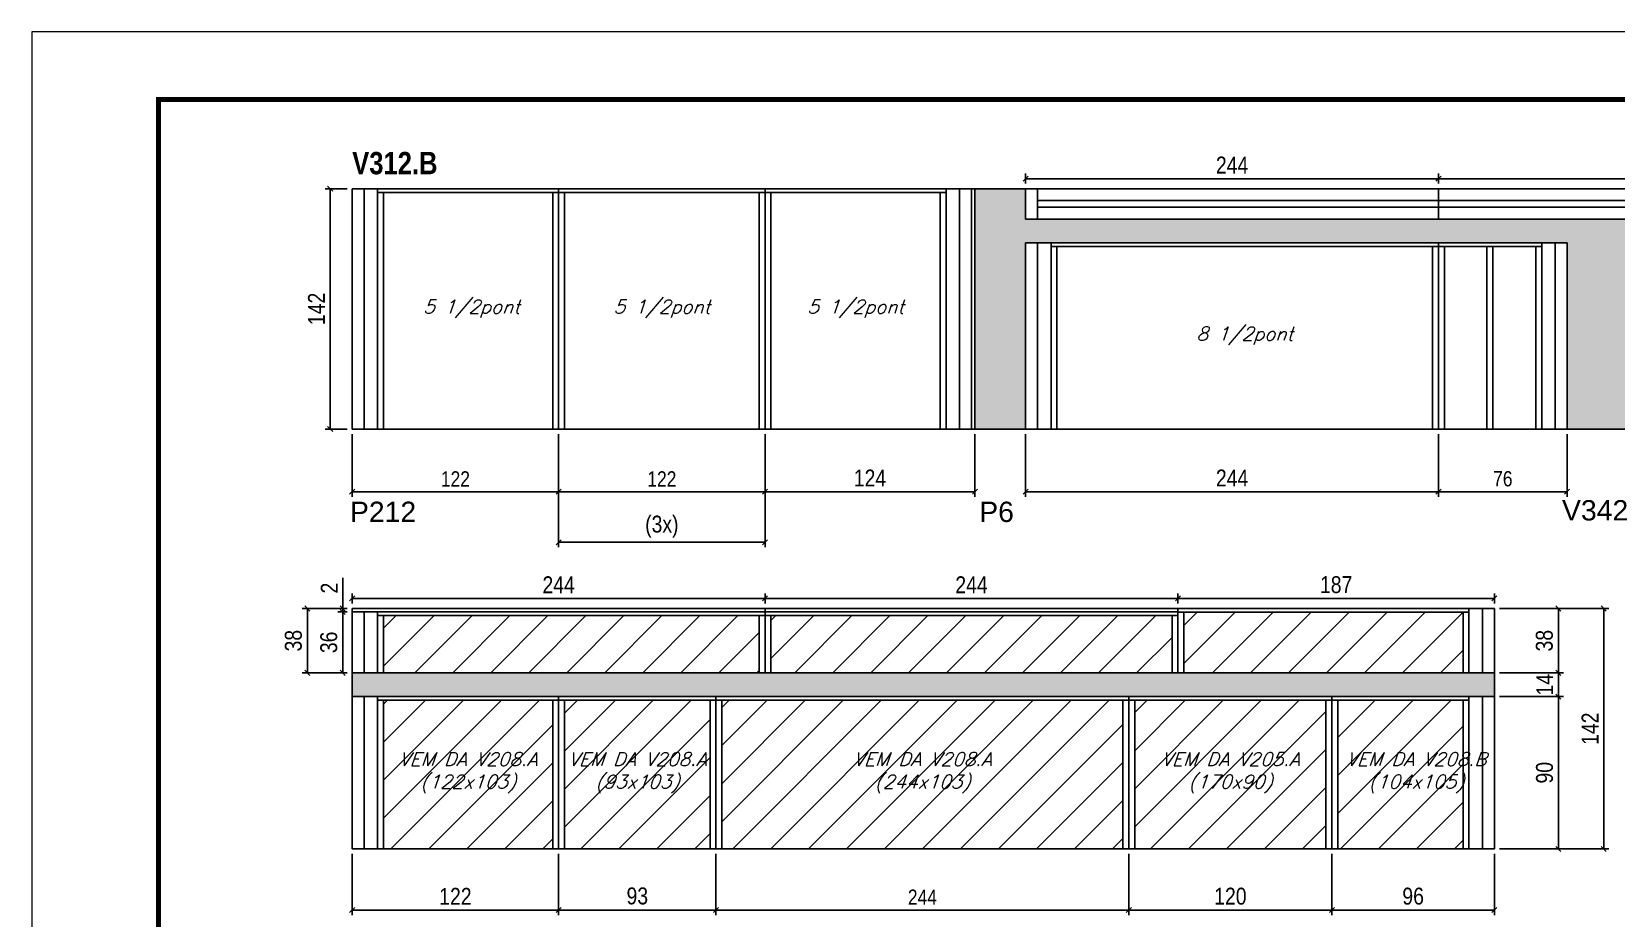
# Model space of a CAD drawing. Extents: x 13154 to 22413, y 1253 to 30260.
# Drawn here: x 17923 to 18859, y 28197 to 28721 of the extents above; entities that cross this region are included whole.
import ezdxf

# ---------------------------------------------------------------- set-up
doc = ezdxf.new("R2010")
doc.units = 0
doc.linetypes.add('DASHED', pattern=[0.75, 0.5, -0.25])
for name, color, linetype in [('5', 5, 'Continuous'), ('COTA', 241, 'Continuous'), ('NOMENCLATURA', 7, 'Continuous'), ('Painéis', 200, 'Continuous'), ('SARR_2.2x7', 40, 'Continuous'), ('SARR_3.5x7', 81, 'Continuous'), ('texto', 7, 'Continuous')]:
    doc.layers.add(name, color=color, linetype=linetype)
for name, color, linetype, lineweight in [('Folhas', 255, 'Continuous', 9), ('Hachura', 251, 'Continuous', 9), ('SARRAFO DE PRESSAO', 251, 'DASHED', 9)]:
    doc.layers.add(name, color=color, linetype=linetype, lineweight=lineweight)
doc.styles.add('COTA TECNICA', font='techl___.ttf', dxfattribs={"height": 10})
doc.styles.add('COTA TECNICA-50', font='techl___.ttf', dxfattribs={"height": 9})
doc.styles.add('Romans', font='romans.shx')
doc.styles.get("Standard").update_dxf_attribs({"font": 'arial.ttf'})
doc.styles.add('TECNICA', font='techb___.ttf', dxfattribs={"height": 10})
doc.dimstyles.new('COTA PAINEL-50', dxfattribs={"dimtxt": 9, "dimasz": 3, "dimexe": 3, "dimexo": 3, "dimgap": 3, "dimtad": 1, "dimdec": 1, "dimzin": 12, "dimdsep": 46, "dimtxsty": 'COTA TECNICA-50', "dimblk1": 'OBLIQUE', "dimblk2": 'OBLIQUE', "dimsah": 1, "dimcen": 0.9, "dimclrd": 4, "dimclre": 4, "dimclrt": 240, "dimadec": 1, "dimazin": 3, "dimtfac": 1, "dimtdec": 1, "dimtmove": 0, "dimatfit": 3, "dimfxl": 1, "dimtolj": 1, "dimtzin": 12, "dimarcsym": 0})
doc.dimstyles.new('PAINEL', dxfattribs={"dimtxt": 10, "dimasz": 3, "dimexe": 3, "dimexo": 3, "dimgap": 3, "dimtad": 1, "dimdec": 1, "dimzin": 12, "dimdsep": 46, "dimtxsty": 'COTA TECNICA', "dimblk1": 'OBLIQUE', "dimblk2": 'OBLIQUE', "dimsah": 1, "dimcen": 0.9, "dimclrd": 4, "dimclre": 4, "dimclrt": 240, "dimadec": 1, "dimazin": 3, "dimtfac": 1, "dimtdec": 1, "dimtmove": 0, "dimatfit": 3, "dimfxl": 1, "dimtolj": 1, "dimtzin": 12, "dimarcsym": 0})

# ---------------------------------------------------------------- blocks, each defined once
blk = doc.blocks.new('9999999999')
at = {"layer": 'Folhas'}
blk.add_lwpolyline([(98138.98, 34190.21), (99623.98, 34190.21), (99623.98, 35240.21), (98138.98, 35240.21)], close=True, dxfattribs=at)
at = {"layer": 'Folhas', "color": 30, "const_width": 3}
blk.add_lwpolyline([(98213.98, 34230.21), (99583.98, 34230.21), (99583.98, 35200.21), (98213.98, 35200.21)], close=True, dxfattribs=at)
blk = doc.blocks.new('_Oblique')
at = {"color": 0, "linetype": 'ByBlock', "lineweight": -2}
blk.add_line((-0.5, -0.5), (0.5, 0.5), dxfattribs=at)
blk = doc.blocks.new('*D252')
at = {"layer": 'COTA', "color": 4, "linetype": 'ByBlock', "lineweight": -2, "transparency": 16777216}
for p, q in [((18234.29, 28482.88), (18234.29, 28445.9)), ((18356.29, 28482.88), (18356.29, 28445.9)), ((18356.29, 28448.9), (18234.29, 28448.9))]:
    blk.add_line(p, q, dxfattribs=at)
at = {"layer": 'Defpoints', "color": 0, "linetype": 'ByBlock', "transparency": 16777216}
for p in [(18234.29, 28485.88), (18356.29, 28485.88), (18234.29, 28448.9)]:
    blk.add_point(p, dxfattribs=at)
at = {"layer": 'COTA', "color": 4, "linetype": 'ByBlock', "lineweight": -2, "transparency": 16777216, "xscale": 3, "yscale": 3, "zscale": 3, "rotation": 180}
blk.add_blockref('_Oblique', (18234.29, 28448.9), dxfattribs=at)
at = {"layer": 'COTA', "color": 4, "linetype": 'ByBlock', "lineweight": -2, "transparency": 16777216, "xscale": 3, "yscale": 3, "zscale": 3}
blk.add_blockref('_Oblique', (18356.29, 28448.9), dxfattribs=at)
at = {"layer": 'COTA', "color": 240, "linetype": 'ByBlock', "transparency": 16777216, "insert": (18295.29, 28456.45), "char_height": 9, "attachment_point": 5, "style": 'COTA TECNICA-50'}
blk.add_mtext('\\A1;122', dxfattribs=at)
blk = doc.blocks.new('*D1350')
at = {"layer": 'COTA', "color": 4, "linetype": 'ByBlock', "lineweight": -2, "transparency": 16777216}
for p, q in [((18112.29, 28482.88), (18112.29, 28445.9)), ((18234.29, 28482.88), (18234.29, 28445.9)), ((18234.29, 28448.9), (18112.29, 28448.9))]:
    blk.add_line(p, q, dxfattribs=at)
at = {"layer": 'Defpoints', "color": 0, "linetype": 'ByBlock', "transparency": 16777216}
for p in [(18112.29, 28485.88), (18234.29, 28485.88), (18112.29, 28448.9)]:
    blk.add_point(p, dxfattribs=at)
at = {"layer": 'COTA', "color": 4, "linetype": 'ByBlock', "lineweight": -2, "transparency": 16777216, "xscale": 3, "yscale": 3, "zscale": 3, "rotation": 180}
blk.add_blockref('_Oblique', (18112.29, 28448.9), dxfattribs=at)
at = {"layer": 'COTA', "color": 4, "linetype": 'ByBlock', "lineweight": -2, "transparency": 16777216, "xscale": 3, "yscale": 3, "zscale": 3}
blk.add_blockref('_Oblique', (18234.29, 28448.9), dxfattribs=at)
at = {"layer": 'COTA', "color": 240, "linetype": 'ByBlock', "transparency": 16777216, "insert": (18173.29, 28456.45), "char_height": 9, "attachment_point": 5, "style": 'COTA TECNICA-50'}
blk.add_mtext('\\A1;122', dxfattribs=at)
blk = doc.blocks.new('*D1351')
at = {"layer": 'COTA', "color": 4, "linetype": 'ByBlock', "lineweight": -2, "transparency": 16777216}
for p, q in [((18356.29, 28482.88), (18356.29, 28445.9)), ((18480.29, 28482.88), (18480.29, 28445.9)), ((18356.29, 28448.9), (18480.29, 28448.9))]:
    blk.add_line(p, q, dxfattribs=at)
at = {"layer": 'Defpoints', "color": 0, "linetype": 'ByBlock', "transparency": 16777216}
for p in [(18356.29, 28485.88), (18480.29, 28485.88), (18480.29, 28448.9)]:
    blk.add_point(p, dxfattribs=at)
at = {"layer": 'COTA', "color": 4, "linetype": 'ByBlock', "lineweight": -2, "transparency": 16777216, "xscale": 3, "yscale": 3, "zscale": 3, "rotation": 180}
blk.add_blockref('_Oblique', (18356.29, 28448.9), dxfattribs=at)
at = {"layer": 'COTA', "color": 4, "linetype": 'ByBlock', "lineweight": -2, "transparency": 16777216, "xscale": 3, "yscale": 3, "zscale": 3}
blk.add_blockref('_Oblique', (18480.29, 28448.9), dxfattribs=at)
at = {"layer": 'COTA', "color": 240, "linetype": 'ByBlock', "transparency": 16777216, "insert": (18418.29, 28456.97), "char_height": 10, "attachment_point": 5, "style": 'COTA TECNICA'}
blk.add_mtext('\\A1;124', dxfattribs=at)
blk = doc.blocks.new('*D1352')
at = {"layer": 'COTA', "color": 4, "linetype": 'ByBlock', "lineweight": -2, "transparency": 16777216}
for p, q in [((18234.29, 28482.88), (18234.29, 28416.03)), ((18356.29, 28482.88), (18356.29, 28416.03)), ((18234.29, 28419.03), (18356.29, 28419.03))]:
    blk.add_line(p, q, dxfattribs=at)
at = {"layer": 'Defpoints', "color": 0, "linetype": 'ByBlock', "transparency": 16777216}
for p in [(18234.29, 28485.88), (18356.29, 28485.88), (18356.29, 28419.03)]:
    blk.add_point(p, dxfattribs=at)
at = {"layer": 'COTA', "color": 4, "linetype": 'ByBlock', "lineweight": -2, "transparency": 16777216, "xscale": 3, "yscale": 3, "zscale": 3, "rotation": 180}
blk.add_blockref('_Oblique', (18234.29, 28419.03), dxfattribs=at)
at = {"layer": 'COTA', "color": 4, "linetype": 'ByBlock', "lineweight": -2, "transparency": 16777216, "xscale": 3, "yscale": 3, "zscale": 3}
blk.add_blockref('_Oblique', (18356.29, 28419.03), dxfattribs=at)
at = {"layer": 'COTA', "color": 240, "linetype": 'ByBlock', "transparency": 16777216, "insert": (18295.29, 28428.25), "char_height": 10, "attachment_point": 5, "style": 'COTA TECNICA'}
blk.add_mtext('\\A1;(3x)', dxfattribs=at)
blk = doc.blocks.new('*D1353')
at = {"layer": 'COTA', "color": 4, "linetype": 'ByBlock', "lineweight": -2, "transparency": 16777216}
for p, q in [((18109.29, 28627.88), (18096.26, 28627.88)), ((18099.26, 28627.88), (18099.26, 28485.88)), ((18109.29, 28485.88), (18096.26, 28485.88))]:
    blk.add_line(p, q, dxfattribs=at)
at = {"layer": 'Defpoints', "color": 0, "linetype": 'ByBlock', "transparency": 16777216}
for p in [(18112.29, 28627.88), (18099.26, 28485.88), (18112.29, 28485.88)]:
    blk.add_point(p, dxfattribs=at)
at = {"layer": 'COTA', "color": 4, "linetype": 'ByBlock', "lineweight": -2, "transparency": 16777216, "xscale": 3, "yscale": 3, "zscale": 3}
for p, rotation in [((18099.26, 28627.88), 90), ((18099.26, 28485.88), 270)]:
    blk.add_blockref('_Oblique', p, dxfattribs=dict(at, rotation=rotation))
at = {"layer": 'COTA', "color": 240, "linetype": 'ByBlock', "transparency": 16777216, "insert": (18091.19, 28556.88), "char_height": 10, "attachment_point": 5, "rotation": 90, "style": 'COTA TECNICA'}
blk.add_mtext('\\A1;142', dxfattribs=at)
blk = doc.blocks.new('*D253')
at = {"layer": 'COTA', "color": 4, "linetype": 'ByBlock', "lineweight": -2, "transparency": 16777216}
for p, q in [((18754.29, 28482.88), (18754.29, 28445.9)), ((18830.29, 28482.88), (18830.29, 28445.9)), ((18754.29, 28448.9), (18830.29, 28448.9))]:
    blk.add_line(p, q, dxfattribs=at)
at = {"layer": 'Defpoints', "color": 0, "linetype": 'ByBlock', "transparency": 16777216}
for p in [(18754.29, 28485.88), (18830.29, 28485.88), (18830.29, 28448.9)]:
    blk.add_point(p, dxfattribs=at)
at = {"layer": 'COTA', "color": 4, "linetype": 'ByBlock', "lineweight": -2, "transparency": 16777216, "xscale": 3, "yscale": 3, "zscale": 3, "rotation": 180}
blk.add_blockref('_Oblique', (18754.29, 28448.9), dxfattribs=at)
at = {"layer": 'COTA', "color": 4, "linetype": 'ByBlock', "lineweight": -2, "transparency": 16777216, "xscale": 3, "yscale": 3, "zscale": 3}
blk.add_blockref('_Oblique', (18830.29, 28448.9), dxfattribs=at)
at = {"layer": 'COTA', "color": 240, "linetype": 'ByBlock', "transparency": 16777216, "insert": (18792.29, 28456.49), "char_height": 9, "attachment_point": 5, "style": 'COTA TECNICA-50'}
blk.add_mtext('\\A1;76', dxfattribs=at)
blk = doc.blocks.new('*D1354')
at = {"layer": 'COTA', "color": 4, "linetype": 'ByBlock', "lineweight": -2, "transparency": 16777216}
for p, q in [((18510.29, 28482.88), (18510.29, 28445.9)), ((18754.29, 28482.88), (18754.29, 28445.9)), ((18754.29, 28448.9), (18510.29, 28448.9))]:
    blk.add_line(p, q, dxfattribs=at)
at = {"layer": 'Defpoints', "color": 0, "linetype": 'ByBlock', "transparency": 16777216}
for p in [(18510.29, 28485.88), (18754.29, 28485.88), (18510.29, 28448.9)]:
    blk.add_point(p, dxfattribs=at)
at = {"layer": 'COTA', "color": 4, "linetype": 'ByBlock', "lineweight": -2, "transparency": 16777216, "xscale": 3, "yscale": 3, "zscale": 3, "rotation": 180}
blk.add_blockref('_Oblique', (18510.29, 28448.9), dxfattribs=at)
at = {"layer": 'COTA', "color": 4, "linetype": 'ByBlock', "lineweight": -2, "transparency": 16777216, "xscale": 3, "yscale": 3, "zscale": 3}
blk.add_blockref('_Oblique', (18754.29, 28448.9), dxfattribs=at)
at = {"layer": 'COTA', "color": 240, "linetype": 'ByBlock', "transparency": 16777216, "insert": (18632.29, 28456.97), "char_height": 10, "attachment_point": 5, "style": 'COTA TECNICA'}
blk.add_mtext('\\A1;244', dxfattribs=at)
blk = doc.blocks.new('*D1318')
at = {"layer": 'COTA', "color": 4, "linetype": 'ByBlock', "lineweight": -2, "transparency": 16777216}
for p, q in [((18510.29, 28630.88), (18510.29, 28636.77)), ((18510.29, 28633.77), (18754.29, 28633.77)), ((18754.29, 28630.88), (18754.29, 28636.77))]:
    blk.add_line(p, q, dxfattribs=at)
at = {"layer": 'Defpoints', "color": 0, "linetype": 'ByBlock', "transparency": 16777216}
for p in [(18754.29, 28633.77), (18510.29, 28627.88), (18754.29, 28627.88)]:
    blk.add_point(p, dxfattribs=at)
at = {"layer": 'COTA', "color": 4, "linetype": 'ByBlock', "lineweight": -2, "transparency": 16777216, "xscale": 3, "yscale": 3, "zscale": 3, "rotation": 180}
blk.add_blockref('_Oblique', (18510.29, 28633.77), dxfattribs=at)
at = {"layer": 'COTA', "color": 4, "linetype": 'ByBlock', "lineweight": -2, "transparency": 16777216, "xscale": 3, "yscale": 3, "zscale": 3}
blk.add_blockref('_Oblique', (18754.29, 28633.77), dxfattribs=at)
at = {"layer": 'COTA', "color": 240, "linetype": 'ByBlock', "transparency": 16777216, "insert": (18632.29, 28641.84), "char_height": 10, "attachment_point": 5, "style": 'COTA TECNICA'}
blk.add_mtext('\\A1;244', dxfattribs=at)
blk = doc.blocks.new('*D1319')
at = {"layer": 'COTA', "color": 4, "linetype": 'ByBlock', "lineweight": -2, "transparency": 16777216}
for p, q in [((18754.29, 28630.88), (18754.29, 28636.77)), ((18754.29, 28633.77), (18998.29, 28633.77)), ((18998.29, 28630.88), (18998.29, 28636.77))]:
    blk.add_line(p, q, dxfattribs=at)
at = {"layer": 'Defpoints', "color": 0, "linetype": 'ByBlock', "transparency": 16777216}
for p in [(18998.29, 28633.77), (18754.29, 28627.88), (18998.29, 28627.88)]:
    blk.add_point(p, dxfattribs=at)
at = {"layer": 'COTA', "color": 4, "linetype": 'ByBlock', "lineweight": -2, "transparency": 16777216, "xscale": 3, "yscale": 3, "zscale": 3, "rotation": 180}
blk.add_blockref('_Oblique', (18754.29, 28633.77), dxfattribs=at)
at = {"layer": 'COTA', "color": 4, "linetype": 'ByBlock', "lineweight": -2, "transparency": 16777216, "xscale": 3, "yscale": 3, "zscale": 3}
blk.add_blockref('_Oblique', (18998.29, 28633.77), dxfattribs=at)
at = {"layer": 'COTA', "color": 240, "linetype": 'ByBlock', "transparency": 16777216, "insert": (18876.29, 28641.84), "char_height": 10, "attachment_point": 5, "style": 'COTA TECNICA'}
blk.add_mtext('\\A1;244', dxfattribs=at)
blk = doc.blocks.new('*D250')
at = {"layer": 'COTA', "color": 4, "linetype": 'ByBlock', "lineweight": -2, "transparency": 16777216}
for p, q in [((18327.29, 28234.89), (18327.29, 28198.8)), ((18571.29, 28234.89), (18571.29, 28198.8)), ((18327.29, 28201.8), (18571.29, 28201.8))]:
    blk.add_line(p, q, dxfattribs=at)
at = {"layer": 'Defpoints', "color": 0, "linetype": 'ByBlock', "transparency": 16777216}
for p in [(18327.29, 28237.89), (18571.29, 28237.89), (18571.29, 28201.8)]:
    blk.add_point(p, dxfattribs=at)
at = {"layer": 'COTA', "color": 4, "linetype": 'ByBlock', "lineweight": -2, "transparency": 16777216, "xscale": 3, "yscale": 3, "zscale": 3, "rotation": 180}
blk.add_blockref('_Oblique', (18327.29, 28201.8), dxfattribs=at)
at = {"layer": 'COTA', "color": 4, "linetype": 'ByBlock', "lineweight": -2, "transparency": 16777216, "xscale": 3, "yscale": 3, "zscale": 3}
blk.add_blockref('_Oblique', (18571.29, 28201.8), dxfattribs=at)
at = {"layer": 'COTA', "color": 240, "linetype": 'ByBlock', "transparency": 16777216, "insert": (18449.29, 28209.37), "char_height": 9, "attachment_point": 5, "style": 'COTA TECNICA-50'}
blk.add_mtext('\\A1;244', dxfattribs=at)
blk = doc.blocks.new('*D1325')
at = {"layer": 'COTA', "color": 4, "linetype": 'ByBlock', "lineweight": -2, "transparency": 16777216}
for p, q in [((18112.29, 28234.89), (18112.29, 28198.8)), ((18234.29, 28234.89), (18234.29, 28198.8)), ((18234.29, 28201.8), (18112.29, 28201.8))]:
    blk.add_line(p, q, dxfattribs=at)
at = {"layer": 'Defpoints', "color": 0, "linetype": 'ByBlock', "transparency": 16777216}
for p in [(18112.29, 28237.89), (18234.29, 28237.89), (18112.29, 28201.8)]:
    blk.add_point(p, dxfattribs=at)
at = {"layer": 'COTA', "color": 4, "linetype": 'ByBlock', "lineweight": -2, "transparency": 16777216, "xscale": 3, "yscale": 3, "zscale": 3, "rotation": 180}
blk.add_blockref('_Oblique', (18112.29, 28201.8), dxfattribs=at)
at = {"layer": 'COTA', "color": 4, "linetype": 'ByBlock', "lineweight": -2, "transparency": 16777216, "xscale": 3, "yscale": 3, "zscale": 3}
blk.add_blockref('_Oblique', (18234.29, 28201.8), dxfattribs=at)
at = {"layer": 'COTA', "color": 240, "linetype": 'ByBlock', "transparency": 16777216, "insert": (18173.29, 28209.86), "char_height": 10, "attachment_point": 5, "style": 'COTA TECNICA'}
blk.add_mtext('\\A1;122', dxfattribs=at)
blk = doc.blocks.new('*D1326')
at = {"layer": 'COTA', "color": 4, "linetype": 'ByBlock', "lineweight": -2, "transparency": 16777216}
for p, q in [((18571.29, 28234.89), (18571.29, 28198.8)), ((18691.29, 28234.89), (18691.29, 28198.8)), ((18571.29, 28201.8), (18691.29, 28201.8))]:
    blk.add_line(p, q, dxfattribs=at)
at = {"layer": 'Defpoints', "color": 0, "linetype": 'ByBlock', "transparency": 16777216}
for p in [(18571.29, 28237.89), (18691.29, 28237.89), (18691.29, 28201.8)]:
    blk.add_point(p, dxfattribs=at)
at = {"layer": 'COTA', "color": 4, "linetype": 'ByBlock', "lineweight": -2, "transparency": 16777216, "xscale": 3, "yscale": 3, "zscale": 3, "rotation": 180}
blk.add_blockref('_Oblique', (18571.29, 28201.8), dxfattribs=at)
at = {"layer": 'COTA', "color": 4, "linetype": 'ByBlock', "lineweight": -2, "transparency": 16777216, "xscale": 3, "yscale": 3, "zscale": 3}
blk.add_blockref('_Oblique', (18691.29, 28201.8), dxfattribs=at)
at = {"layer": 'COTA', "color": 240, "linetype": 'ByBlock', "transparency": 16777216, "insert": (18631.29, 28209.91), "char_height": 10, "attachment_point": 5, "style": 'COTA TECNICA'}
blk.add_mtext('\\A1;120', dxfattribs=at)
blk = doc.blocks.new('*D255')
at = {"layer": 'COTA', "color": 4, "linetype": 'ByBlock', "lineweight": -2, "transparency": 16777216}
for p, q in [((18790.29, 28327.89), (18828.11, 28327.89)), ((18825.11, 28327.89), (18825.11, 28237.89)), ((18790.29, 28237.89), (18828.11, 28237.89))]:
    blk.add_line(p, q, dxfattribs=at)
at = {"layer": 'Defpoints', "color": 0, "linetype": 'ByBlock', "transparency": 16777216}
for p in [(18787.29, 28327.89), (18787.29, 28237.89), (18825.11, 28237.89)]:
    blk.add_point(p, dxfattribs=at)
at = {"layer": 'COTA', "color": 4, "linetype": 'ByBlock', "lineweight": -2, "transparency": 16777216, "xscale": 3, "yscale": 3, "zscale": 3}
for p, rotation in [((18825.11, 28327.89), 90), ((18825.11, 28237.89), 270)]:
    blk.add_blockref('_Oblique', p, dxfattribs=dict(at, rotation=rotation))
at = {"layer": 'COTA', "color": 240, "linetype": 'ByBlock', "transparency": 16777216, "insert": (18816.98, 28282.89), "char_height": 10, "attachment_point": 5, "rotation": 90, "style": 'COTA TECNICA'}
blk.add_mtext('\\A1;90', dxfattribs=at)
blk = doc.blocks.new('*D256')
at = {"layer": 'COTA', "color": 4, "linetype": 'ByBlock', "lineweight": -2, "transparency": 16777216}
for p, q in [((18790.29, 28341.89), (18828.11, 28341.89)), ((18825.11, 28327.89), (18825.11, 28341.89)), ((18790.29, 28327.89), (18828.11, 28327.89))]:
    blk.add_line(p, q, dxfattribs=at)
at = {"layer": 'Defpoints', "color": 0, "linetype": 'ByBlock', "transparency": 16777216}
for p in [(18787.29, 28341.89), (18825.11, 28341.89), (18787.29, 28327.89)]:
    blk.add_point(p, dxfattribs=at)
at = {"layer": 'COTA', "color": 4, "linetype": 'ByBlock', "lineweight": -2, "transparency": 16777216, "xscale": 3, "yscale": 3, "zscale": 3}
for p, rotation in [((18825.11, 28341.89), 90), ((18825.11, 28327.89), 270)]:
    blk.add_blockref('_Oblique', p, dxfattribs=dict(at, rotation=rotation))
at = {"layer": 'COTA', "color": 240, "linetype": 'ByBlock', "transparency": 16777216, "insert": (18817.04, 28334.89), "char_height": 10, "attachment_point": 5, "rotation": 90, "style": 'COTA TECNICA'}
blk.add_mtext('\\A1;14', dxfattribs=at)
blk = doc.blocks.new('*D257')
at = {"layer": 'COTA', "color": 4, "linetype": 'ByBlock', "lineweight": -2, "transparency": 16777216}
for p, q in [((18790.29, 28379.89), (18828.11, 28379.89)), ((18825.11, 28341.89), (18825.11, 28379.89)), ((18790.29, 28341.89), (18828.11, 28341.89))]:
    blk.add_line(p, q, dxfattribs=at)
at = {"layer": 'Defpoints', "color": 0, "linetype": 'ByBlock', "transparency": 16777216}
for p in [(18787.29, 28379.89), (18825.11, 28379.89), (18787.29, 28341.89)]:
    blk.add_point(p, dxfattribs=at)
at = {"layer": 'COTA', "color": 4, "linetype": 'ByBlock', "lineweight": -2, "transparency": 16777216, "xscale": 3, "yscale": 3, "zscale": 3}
for p, rotation in [((18825.11, 28379.89), 90), ((18825.11, 28341.89), 270)]:
    blk.add_blockref('_Oblique', p, dxfattribs=dict(at, rotation=rotation))
at = {"layer": 'COTA', "color": 240, "linetype": 'ByBlock', "transparency": 16777216, "insert": (18816.87, 28360.89), "char_height": 10, "attachment_point": 5, "rotation": 90, "style": 'COTA TECNICA'}
blk.add_mtext('\\A1;38', dxfattribs=at)
blk = doc.blocks.new('*D258')
at = {"layer": 'COTA', "color": 4, "linetype": 'ByBlock', "lineweight": -2, "transparency": 16777216}
for p, q in [((18790.29, 28379.89), (18854.93, 28379.89)), ((18851.93, 28237.89), (18851.93, 28379.89)), ((18790.29, 28237.89), (18854.93, 28237.89))]:
    blk.add_line(p, q, dxfattribs=at)
at = {"layer": 'Defpoints', "color": 0, "linetype": 'ByBlock', "transparency": 16777216}
for p in [(18787.29, 28379.89), (18851.93, 28379.89), (18787.29, 28237.89)]:
    blk.add_point(p, dxfattribs=at)
at = {"layer": 'COTA', "color": 4, "linetype": 'ByBlock', "lineweight": -2, "transparency": 16777216, "xscale": 3, "yscale": 3, "zscale": 3}
for p, rotation in [((18851.93, 28379.89), 90), ((18851.93, 28237.89), 270)]:
    blk.add_blockref('_Oblique', p, dxfattribs=dict(at, rotation=rotation))
at = {"layer": 'COTA', "color": 240, "linetype": 'ByBlock', "transparency": 16777216, "insert": (18843.86, 28308.89), "char_height": 10, "attachment_point": 5, "rotation": 90, "style": 'COTA TECNICA'}
blk.add_mtext('\\A1;142', dxfattribs=at)
blk = doc.blocks.new('*D3199')
at = {"layer": 'COTA', "color": 4, "lineweight": -2, "transparency": 16777216}
for p, q in [((18109.29, 28379.89), (18082.8, 28379.89)), ((18085.8, 28341.89), (18085.8, 28379.89)), ((18109.29, 28341.89), (18082.8, 28341.89))]:
    blk.add_line(p, q, dxfattribs=at)
at = {"layer": 'Defpoints', "color": 0, "transparency": 16777216}
for p in [(18085.8, 28379.89), (18112.29, 28379.89), (18112.29, 28341.89)]:
    blk.add_point(p, dxfattribs=at)
at = {"layer": 'COTA', "color": 4, "lineweight": -2, "transparency": 16777216, "xscale": 3, "yscale": 3, "zscale": 3}
for p, rotation in [((18085.8, 28379.89), 90), ((18085.8, 28341.89), 270)]:
    blk.add_blockref('_Oblique', p, dxfattribs=dict(at, rotation=rotation))
at = {"layer": 'COTA', "color": 240, "transparency": 16777216, "insert": (18077.56, 28360.89), "char_height": 10, "attachment_point": 5, "rotation": 90, "style": 'COTA TECNICA'}
blk.add_mtext('\\A1;38', dxfattribs=at)
blk = doc.blocks.new('*D3200')
at = {"layer": 'COTA', "color": 4, "lineweight": -2, "transparency": 16777216}
for p, q in [((18106.72, 28379.89), (18106.72, 28398)), ((18109.29, 28379.89), (18103.72, 28379.89)), ((18109.29, 28377.89), (18103.72, 28377.89)), ((18106.72, 28377.89), (18106.72, 28379.89)), ((18106.72, 28377.89), (18106.72, 28374.89))]:
    blk.add_line(p, q, dxfattribs=at)
at = {"layer": 'Defpoints', "color": 0, "transparency": 16777216}
for p in [(18106.72, 28379.89), (18112.29, 28379.89), (18112.29, 28377.89)]:
    blk.add_point(p, dxfattribs=at)
at = {"layer": 'COTA', "color": 4, "lineweight": -2, "transparency": 16777216, "xscale": 3, "yscale": 3, "zscale": 3}
for p, rotation in [((18106.72, 28379.89), 270), ((18106.72, 28377.89), 90)]:
    blk.add_blockref('_Oblique', p, dxfattribs=dict(at, rotation=rotation))
at = {"layer": 'COTA', "color": 240, "transparency": 16777216, "insert": (18098.72, 28391.95), "char_height": 10, "attachment_point": 5, "rotation": 90, "style": 'COTA TECNICA'}
blk.add_mtext('\\A1;2', dxfattribs=at)
blk = doc.blocks.new('*D3201')
at = {"layer": 'COTA', "color": 4, "lineweight": -2, "transparency": 16777216}
for p, q in [((18109.29, 28377.89), (18103.72, 28377.89)), ((18106.72, 28377.89), (18106.72, 28341.89)), ((18109.29, 28341.89), (18103.72, 28341.89))]:
    blk.add_line(p, q, dxfattribs=at)
at = {"layer": 'Defpoints', "color": 0, "transparency": 16777216}
for p in [(18112.29, 28377.89), (18106.72, 28341.89), (18112.29, 28341.89)]:
    blk.add_point(p, dxfattribs=at)
at = {"layer": 'COTA', "color": 4, "lineweight": -2, "transparency": 16777216, "xscale": 3, "yscale": 3, "zscale": 3}
for p, rotation in [((18106.72, 28377.89), 90), ((18106.72, 28341.89), 270)]:
    blk.add_blockref('_Oblique', p, dxfattribs=dict(at, rotation=rotation))
at = {"layer": 'COTA', "color": 240, "transparency": 16777216, "insert": (18098.5, 28359.89), "char_height": 10, "attachment_point": 5, "rotation": 90, "style": 'COTA TECNICA'}
blk.add_mtext('\\A1;36', dxfattribs=at)
blk = doc.blocks.new('*D3203')
at = {"layer": 'COTA', "color": 4, "lineweight": -2, "transparency": 16777216}
for p, q in [((18112.29, 28382.89), (18112.29, 28388.83)), ((18112.29, 28385.83), (18356.29, 28385.83)), ((18356.29, 28382.89), (18356.29, 28388.83))]:
    blk.add_line(p, q, dxfattribs=at)
at = {"layer": 'Defpoints', "color": 0, "transparency": 16777216}
for p in [(18356.29, 28385.83), (18112.29, 28379.89), (18356.29, 28379.89)]:
    blk.add_point(p, dxfattribs=at)
at = {"layer": 'COTA', "color": 4, "lineweight": -2, "transparency": 16777216, "xscale": 3, "yscale": 3, "zscale": 3, "rotation": 180}
blk.add_blockref('_Oblique', (18112.29, 28385.83), dxfattribs=at)
at = {"layer": 'COTA', "color": 4, "lineweight": -2, "transparency": 16777216, "xscale": 3, "yscale": 3, "zscale": 3}
blk.add_blockref('_Oblique', (18356.29, 28385.83), dxfattribs=at)
at = {"layer": 'COTA', "color": 240, "transparency": 16777216, "insert": (18234.29, 28393.9), "char_height": 10, "attachment_point": 5, "style": 'COTA TECNICA'}
blk.add_mtext('\\A1;244', dxfattribs=at)
blk = doc.blocks.new('*D3204')
at = {"layer": 'COTA', "color": 4, "lineweight": -2, "transparency": 16777216}
for p, q in [((18356.29, 28382.89), (18356.29, 28388.83)), ((18356.29, 28385.83), (18600.29, 28385.83)), ((18600.29, 28382.89), (18600.29, 28388.83))]:
    blk.add_line(p, q, dxfattribs=at)
at = {"layer": 'Defpoints', "color": 0, "transparency": 16777216}
for p in [(18600.29, 28385.83), (18356.29, 28379.89), (18600.29, 28379.89)]:
    blk.add_point(p, dxfattribs=at)
at = {"layer": 'COTA', "color": 4, "lineweight": -2, "transparency": 16777216, "xscale": 3, "yscale": 3, "zscale": 3, "rotation": 180}
blk.add_blockref('_Oblique', (18356.29, 28385.83), dxfattribs=at)
at = {"layer": 'COTA', "color": 4, "lineweight": -2, "transparency": 16777216, "xscale": 3, "yscale": 3, "zscale": 3}
blk.add_blockref('_Oblique', (18600.29, 28385.83), dxfattribs=at)
at = {"layer": 'COTA', "color": 240, "transparency": 16777216, "insert": (18478.29, 28393.9), "char_height": 10, "attachment_point": 5, "style": 'COTA TECNICA'}
blk.add_mtext('\\A1;244', dxfattribs=at)
blk = doc.blocks.new('*D3205')
at = {"layer": 'COTA', "color": 4, "lineweight": -2, "transparency": 16777216}
for p, q in [((18600.29, 28382.89), (18600.29, 28388.83)), ((18600.29, 28385.83), (18787.29, 28385.83)), ((18787.29, 28382.89), (18787.29, 28388.83))]:
    blk.add_line(p, q, dxfattribs=at)
at = {"layer": 'Defpoints', "color": 0, "transparency": 16777216}
for p in [(18787.29, 28385.83), (18600.29, 28379.89), (18787.29, 28379.89)]:
    blk.add_point(p, dxfattribs=at)
at = {"layer": 'COTA', "color": 4, "lineweight": -2, "transparency": 16777216, "xscale": 3, "yscale": 3, "zscale": 3, "rotation": 180}
blk.add_blockref('_Oblique', (18600.29, 28385.83), dxfattribs=at)
at = {"layer": 'COTA', "color": 4, "lineweight": -2, "transparency": 16777216, "xscale": 3, "yscale": 3, "zscale": 3}
blk.add_blockref('_Oblique', (18787.29, 28385.83), dxfattribs=at)
at = {"layer": 'COTA', "color": 240, "transparency": 16777216, "insert": (18693.79, 28393.93), "char_height": 10, "attachment_point": 5, "style": 'COTA TECNICA'}
blk.add_mtext('\\A1;187', dxfattribs=at)
blk = doc.blocks.new('*D3206')
at = {"layer": 'COTA', "color": 4, "lineweight": -2, "transparency": 16777216}
for p, q in [((18234.29, 28234.89), (18234.29, 28198.8)), ((18327.29, 28234.89), (18327.29, 28198.8)), ((18234.29, 28201.8), (18327.29, 28201.8))]:
    blk.add_line(p, q, dxfattribs=at)
at = {"layer": 'Defpoints', "color": 0, "transparency": 16777216}
for p in [(18234.29, 28237.89), (18327.29, 28237.89), (18327.29, 28201.8)]:
    blk.add_point(p, dxfattribs=at)
at = {"layer": 'COTA', "color": 4, "lineweight": -2, "transparency": 16777216, "xscale": 3, "yscale": 3, "zscale": 3, "rotation": 180}
blk.add_blockref('_Oblique', (18234.29, 28201.8), dxfattribs=at)
at = {"layer": 'COTA', "color": 4, "lineweight": -2, "transparency": 16777216, "xscale": 3, "yscale": 3, "zscale": 3}
blk.add_blockref('_Oblique', (18327.29, 28201.8), dxfattribs=at)
at = {"layer": 'COTA', "color": 240, "transparency": 16777216, "insert": (18280.79, 28210.05), "char_height": 10, "attachment_point": 5, "style": 'COTA TECNICA'}
blk.add_mtext('\\A1;93', dxfattribs=at)
blk = doc.blocks.new('*D3208')
at = {"layer": 'COTA', "color": 4, "lineweight": -2, "transparency": 16777216}
for p, q in [((18691.29, 28234.89), (18691.29, 28198.8)), ((18787.29, 28234.89), (18787.29, 28198.8)), ((18691.29, 28201.8), (18787.29, 28201.8))]:
    blk.add_line(p, q, dxfattribs=at)
at = {"layer": 'Defpoints', "color": 0, "transparency": 16777216}
for p in [(18691.29, 28237.89), (18787.29, 28237.89), (18787.29, 28201.8)]:
    blk.add_point(p, dxfattribs=at)
at = {"layer": 'COTA', "color": 4, "lineweight": -2, "transparency": 16777216, "xscale": 3, "yscale": 3, "zscale": 3, "rotation": 180}
blk.add_blockref('_Oblique', (18691.29, 28201.8), dxfattribs=at)
at = {"layer": 'COTA', "color": 4, "lineweight": -2, "transparency": 16777216, "xscale": 3, "yscale": 3, "zscale": 3}
blk.add_blockref('_Oblique', (18787.29, 28201.8), dxfattribs=at)
at = {"layer": 'COTA', "color": 240, "transparency": 16777216, "insert": (18739.29, 28209.93), "char_height": 10, "attachment_point": 5, "style": 'COTA TECNICA'}
blk.add_mtext('\\A1;96', dxfattribs=at)

msp = doc.modelspace()

# ---------------------------------------------------------------- hatches: boundary and pattern name
at = {"layer": 'COTA', "linetype": 'ByBlock'}
h = msp.add_hatch(dxfattribs=at)
h.set_pattern_fill('AR-CONC', color=256, scale=0.03)
h.set_pattern_definition([(50, (-115866.6203, -5371.0305), (5.46554007, -0.47817257), [0.5715, -6.2865]), (355, (-115866.62, -5371.0305), (-1.05730264, 5.73170536), [0.4572, -5.02921753]), (100.4514447, (-115866.165, -5371.0704), (4.40823741, 5.25353256), [0.48570026, -5.34270734]), (46.1842, (-115866.62, -5369.5065), (8.13237123, -1.26126984), [0.85725, -9.42975]), (96.6355576, (-115865.9426, -5369.612), (7.122124, 7.42278374), [0.7285507, -8.01406824]), (351.184151, (-115866.62, -5369.5065), (7.122124, 7.42278374), [0.685799, -7.54379196]), (21, (-115865.8583, -5369.8875), (4.54843174, -3.06795595), [0.5715, -6.2865]), (326, (-115865.858, -5369.8875), (1.85406085, 5.52563898), [0.4572, -5.0292]), (71.451445, (-115865.479, -5370.143), (6.40249258, 2.45768307), [0.48570026, -5.34269813]), (37.5, (-115866.6203, -5371.0305), (0.092658098, 2.536651166), [0, -4.96824, 0, -5.1054, 0, -5.04825]), (7.5, (-115866.6203, -5371.0305), (2.004589875, 3.005417245), [0, -2.91084, 0, -4.85394, 0, -1.92405]), (327.5, (-115868.3195, -5371.0305), (4.067717855, -0.17186232), [0, -1.905, 0, -5.9436, 0, -7.8867]), (317.5, (-115869.0815, -5371.0305), (4.44387544, 0.76279473), [0, -2.4765, 0, -3.94716, 0, -5.6007])])
h.paths.add_polyline_path([(18865.29, 28595.88), (19185.29, 28595.88), (19185.29, 28609.88), (18510.29, 28609.88), (18510.29, 28627.88), (18480.29, 28627.88), (18480.29, 28485.88), (18510.29, 28485.88), (18510.29, 28595.88), (18830.29, 28595.88), (18830.29, 28485.88), (18865.29, 28485.88)])
h = msp.add_hatch(dxfattribs=at)
h.set_pattern_fill('AR-CONC', color=256, scale=0.03)
h.set_pattern_definition([(50, (-115866.6203, -5397.0967), (5.46554007, -0.47817257), [0.5715, -6.2865]), (355, (-115866.62, -5397.0967), (-1.05730264, 5.73170536), [0.4572, -5.02921753]), (100.4514447, (-115866.165, -5397.1365), (4.40823741, 5.25353256), [0.48570026, -5.34270734]), (46.1842, (-115866.62, -5395.5727), (8.13237123, -1.26126984), [0.85725, -9.42975]), (96.6355576, (-115865.9426, -5395.678), (7.122124, 7.42278374), [0.7285507, -8.01406824]), (351.184151, (-115866.62, -5395.573), (7.122124, 7.42278374), [0.685799, -7.54379196]), (21, (-115865.8583, -5395.9537), (4.54843174, -3.06795595), [0.5715, -6.2865]), (326, (-115865.858, -5395.9537), (1.85406085, 5.52563898), [0.4572, -5.0292]), (71.451445, (-115865.479, -5396.2093), (6.40249258, 2.45768307), [0.48570026, -5.34269813]), (37.5, (-115866.6203, -5397.0967), (0.092658098, 2.536651166), [0, -4.96824, 0, -5.1054, 0, -5.04825]), (7.5, (-115866.6203, -5397.0967), (2.004589875, 3.005417245), [0, -2.91084, 0, -4.85394, 0, -1.92405]), (327.5, (-115868.3195, -5397.0967), (4.067717855, -0.17186232), [0, -1.905, 0, -5.9436, 0, -7.8867]), (317.5, (-115869.0815, -5397.0967), (4.44387544, 0.76279473), [0, -2.4765, 0, -3.94716, 0, -5.6007])])
h.paths.add_polyline_path([(18112.29, 28341.89), (18112.29, 28327.89), (18787.29, 28327.89), (18787.29, 28341.89)])
at = {"layer": 'Hachura', "linetype": 'ByBlock'}
h = msp.add_hatch(dxfattribs=at)
h.set_pattern_fill('ANSI31', color=256, scale=5)
h.paths.add_polyline_path([(18352.79, 28375.69), (18130.79, 28375.69), (18130.79, 28341.89), (18352.79, 28341.89)])
h.paths.add_polyline_path([(18596.79, 28375.69), (18359.79, 28375.69), (18359.79, 28341.89), (18596.79, 28341.89)])
h = msp.add_hatch(dxfattribs=at)
h.set_pattern_fill('ANSI31', color=256, scale=5)
h.paths.add_polyline_path([(18768.79, 28341.89), (18768.79, 28377.69), (18603.79, 28377.69), (18603.79, 28341.89)])
h = msp.add_hatch(dxfattribs=at)
h.set_pattern_fill('ANSI31', color=256, scale=5)
h.paths.add_polyline_path([(18230.79, 28237.89), (18230.79, 28325.69), (18130.79, 28325.69), (18130.79, 28237.89)])
h.paths.add_polyline_path([(18323.79, 28237.89), (18323.79, 28325.69), (18237.79, 28325.69), (18237.79, 28237.89)])
h.paths.add_polyline_path([(18567.79, 28237.89), (18567.79, 28325.69), (18330.79, 28325.69), (18330.79, 28237.89)])
h = msp.add_hatch(dxfattribs=at)
h.set_pattern_fill('ANSI31', color=256, scale=5)
h.paths.add_polyline_path([(18687.79, 28237.89), (18687.79, 28325.69), (18574.79, 28325.69), (18574.79, 28237.89)])
h.paths.add_polyline_path([(18768.79, 28237.89), (18768.79, 28325.69), (18694.79, 28325.69), (18694.79, 28237.89)])

# ---------------------------------------------------------------- linework, layer by layer
at = {"layer": 'COTA', "linetype": 'ByBlock'}
for p, q in [((18480.29, 28627.88), (18510.29, 28627.88)), ((18480.29, 28485.88), (18510.29, 28485.88)), ((18830.29, 28485.88), (18865.29, 28485.88)), ((18112.29, 28327.89), (18112.29, 28341.89)), ((18787.29, 28327.89), (18787.29, 28341.89))]:
    msp.add_line(p, q, dxfattribs=at)
at = {"layer": 'Painéis', "linetype": 'Continuous'}
for p, q in [((18112.29, 28627.88), (18112.29, 28485.88)), ((18480.29, 28627.88), (18112.29, 28627.88)), ((18234.29, 28485.88), (18234.29, 28627.88)), ((18356.29, 28485.88), (18356.29, 28627.88)), ((18478.29, 28485.88), (18478.29, 28627.88)), ((18480.29, 28485.88), (18480.29, 28627.88)), ((18510.29, 28609.88), (18510.29, 28627.88)), ((18510.29, 28627.88), (19185.29, 28627.88)), ((18754.29, 28609.88), (18754.29, 28627.88)), ((19185.29, 28609.88), (18510.29, 28609.88)), ((18510.29, 28485.88), (18510.29, 28595.88)), ((18510.29, 28595.88), (18830.29, 28595.88)), ((18754.29, 28485.88), (18754.29, 28595.88)), ((18830.29, 28485.88), (18830.29, 28595.88)), ((18112.29, 28485.88), (18480.29, 28485.88)), ((18830.29, 28485.88), (18510.29, 28485.88)), ((18112.29, 28341.89), (18112.29, 28379.89)), ((18112.29, 28379.89), (18787.29, 28379.89)), ((18356.29, 28341.89), (18356.29, 28379.89)), ((18600.29, 28341.89), (18600.29, 28379.89)), ((18787.29, 28341.89), (18787.29, 28379.89)), ((18112.29, 28341.89), (18787.29, 28341.89)), ((18112.29, 28237.89), (18112.29, 28327.89)), ((18112.29, 28327.89), (18787.29, 28327.89)), ((18234.29, 28237.89), (18234.29, 28327.89)), ((18327.29, 28237.89), (18327.29, 28327.89)), ((18571.29, 28237.89), (18571.29, 28327.89)), ((18691.29, 28237.89), (18691.29, 28327.89)), ((18787.29, 28237.89), (18787.29, 28327.89)), ((18787.29, 28237.89), (18112.29, 28237.89))]:
    msp.add_line(p, q, dxfattribs=at)
msp.add_lwpolyline([(18112.29, 28379.89), (18600.29, 28379.89), (18600.29, 28377.89), (18112.29, 28377.89)], close=True, dxfattribs=at)
at = {"layer": 'SARR_2.2x7', "linetype": 'Continuous'}
for p, q in [((18119.29, 28627.88), (18119.29, 28485.88)), ((18234.29, 28625.68), (18127.29, 28625.68)), ((18356.29, 28625.68), (18234.29, 28625.68)), ((18463.29, 28625.68), (18356.29, 28625.68)), ((18471.29, 28485.88), (18471.29, 28627.88)), ((18517.29, 28609.88), (18517.29, 28627.88)), ((18517.29, 28620.88), (18754.29, 28620.88)), ((18754.29, 28620.88), (18998.29, 28620.88)), ((18754.29, 28616.88), (18517.29, 28616.88)), ((18998.29, 28616.88), (18754.29, 28616.88)), ((18517.29, 28595.88), (18517.29, 28485.88)), ((18525.29, 28593.68), (18754.29, 28593.68)), ((18754.29, 28593.68), (18815.29, 28593.68)), ((18823.29, 28595.88), (18823.29, 28485.88)), ((18119.29, 28341.89), (18119.29, 28377.89)), ((18127.29, 28375.69), (18356.29, 28375.69)), ((18356.29, 28375.69), (18600.29, 28375.69)), ((18600.29, 28377.69), (18772.29, 28377.69)), ((18780.29, 28341.89), (18780.29, 28379.89)), ((18119.29, 28327.89), (18119.29, 28237.89)), ((18127.29, 28325.69), (18234.29, 28325.69)), ((18234.29, 28325.69), (18327.29, 28325.69)), ((18327.29, 28325.69), (18571.29, 28325.69)), ((18571.29, 28325.69), (18691.29, 28325.69)), ((18691.29, 28325.69), (18772.29, 28325.69)), ((18780.29, 28327.89), (18780.29, 28237.89))]:
    msp.add_line(p, q, dxfattribs=at)
at = {"layer": 'SARR_3.5x7'}
for p, q in [((18127.29, 28627.88), (18127.29, 28485.88)), ((18130.79, 28625.68), (18130.79, 28485.88)), ((18230.79, 28625.68), (18230.79, 28485.88)), ((18237.79, 28625.68), (18237.79, 28485.88)), ((18352.79, 28625.68), (18352.79, 28485.88)), ((18359.79, 28625.68), (18359.79, 28485.88)), ((18459.79, 28625.68), (18459.79, 28485.88)), ((18463.29, 28627.88), (18463.29, 28485.88)), ((18525.29, 28595.88), (18525.29, 28485.88)), ((18528.79, 28593.68), (18528.79, 28485.88)), ((18750.79, 28593.68), (18750.79, 28485.88)), ((18757.79, 28593.68), (18757.79, 28485.88)), ((18782.85, 28593.68), (18782.85, 28485.88)), ((18786.35, 28593.68), (18786.35, 28485.88)), ((18811.79, 28593.68), (18811.79, 28485.88)), ((18815.29, 28595.88), (18815.29, 28485.88)), ((18127.29, 28377.89), (18127.29, 28341.89)), ((18130.79, 28375.69), (18130.79, 28341.89)), ((18352.79, 28375.69), (18352.79, 28341.89)), ((18359.79, 28375.69), (18359.79, 28341.89)), ((18596.79, 28375.69), (18596.79, 28341.89)), ((18603.79, 28377.69), (18603.79, 28341.89)), ((18768.79, 28377.69), (18768.79, 28341.89)), ((18772.29, 28379.89), (18772.29, 28341.89)), ((18127.29, 28327.89), (18127.29, 28237.89)), ((18130.79, 28325.69), (18130.79, 28237.89)), ((18230.79, 28325.69), (18230.79, 28237.89)), ((18237.79, 28325.69), (18237.79, 28237.89)), ((18323.79, 28325.69), (18323.79, 28237.89)), ((18330.79, 28325.69), (18330.79, 28237.89)), ((18567.79, 28325.69), (18567.79, 28237.89)), ((18574.79, 28325.69), (18574.79, 28237.89)), ((18687.79, 28325.69), (18687.79, 28237.89)), ((18694.79, 28325.69), (18694.79, 28237.89)), ((18768.79, 28325.69), (18768.79, 28237.89)), ((18772.29, 28327.89), (18772.29, 28237.89))]:
    msp.add_line(p, q, dxfattribs=at)

# ---------------------------------------------------------------- block references
at = {"layer": 'SARRAFO DE PRESSAO', "color": 6, "linetype": 'ByBlock'}
msp.add_blockref('9999999999', (-80216.1, -6519.61), dxfattribs=at)

# ---------------------------------------------------------------- texts
at = {"layer": '5', "linetype": 'Continuous'}
for s, p in [('P212', (18110.96, 28431)), ('P6', (18482.85, 28431)), ('V342', (18827.28, 28431.9))]:
    msp.add_text(s, height=12, rotation=359.99996, dxfattribs=at).set_placement(p)
at = {"layer": 'NOMENCLATURA', "style": 'TECNICA'}
msp.add_text('V312.B', height=13.2, dxfattribs=at).set_placement((18112.29, 28636.4))
at = {"layer": 'texto', "color": 2, "char_height": 8, "attachment_point": 5, "style": 'Romans'}
for s, insert in [('{\\Q19;\\C256;5 1/2pont}', (18182.79, 28556.88)), ('{\\Q19;\\C256;5 1/2pont}', (18295.29, 28556.88)), ('{\\Q19;\\C256;5 1/2pont}', (18409.79, 28556.88)), ('{\\Q19;\\C256;8 1/2pont}', (18639.79, 28540.88)), ('{\\Q19;\\C256;VEM DA V208.A^J(122x103)}', (18180.79, 28282.89)), ('{\\Q19;\\C256;VEM DA V208.A^J(93x103)}', (18280.79, 28282.89)), ('{\\Q19;\\C256;VEM DA V208.A^J(244x103)}', (18449.29, 28282.89)), ('{\\Q19;\\C256;VEM DA V205.A^J(170x90)}', (18631.29, 28282.89)), ('{\\Q19;\\C256;VEM DA V208.B^J(104x105)}', (18741.19, 28282.89))]:
    msp.add_mtext(s, dxfattribs=dict(at, insert=insert))

# ---------------------------------------------------------------- dimensions: what is measured, and where the dimension line sits
at = {"layer": 'COTA', "linetype": 'ByBlock'}
for base, p1, p2, picture, middle in [((18754.29, 28633.77), (18510.29, 28627.88), (18754.29, 28627.88), '*D1318', (18632.29, 28641.84)), ((18480.29, 28448.9), (18356.29, 28485.88), (18480.29, 28485.88), '*D1351', (18418.29, 28456.97)), ((18691.29, 28201.8), (18571.29, 28237.89), (18691.29, 28237.89), '*D1326', (18631.29, 28209.91))]:
    dim = msp.add_linear_dim(base=base, p1=p1, p2=p2, dimstyle='PAINEL', dxfattribs=at)
    dim.commit()
    dim.dimension.update_dxf_attribs({"geometry": picture, "text_midpoint": middle})
for base, p1, p2, dimstyle, override, picture, middle in [((18998.29, 28633.77), (18754.29, 28627.88), (18998.29, 28627.88), 'PAINEL', {"dimtmove": 1}, '*D1319', (18876.29, 28641.84)), ((18234.29, 28448.9), (18356.29, 28485.88), (18234.29, 28485.88), 'COTA PAINEL-50', {"dimarcsym": 1}, '*D252', (18295.29, 28456.45))]:
    dim = msp.add_linear_dim(base=base, p1=p1, p2=p2, dimstyle=dimstyle, override=override, dxfattribs=at)
    dim.commit()
    dim.dimension.update_dxf_attribs({"geometry": picture, "text_midpoint": middle})
for base, p1, p2, angle, picture, middle in [((18099.26, 28485.88), (18112.29, 28627.88), (18112.29, 28485.88), 90, '*D1353', (18091.19, 28556.88)), ((18510.29, 28448.9), (18754.29, 28485.88), (18510.29, 28485.88), 180, '*D1354', (18632.29, 28456.97)), ((18825.11, 28379.89), (18787.29, 28341.89), (18787.29, 28379.89), 90, '*D257', (18816.87, 28360.89)), ((18851.93, 28379.89), (18787.29, 28237.89), (18787.29, 28379.89), 90, '*D258', (18843.86, 28308.89)), ((18825.11, 28237.89), (18787.29, 28327.89), (18787.29, 28237.89), 90, '*D255', (18816.98, 28282.89)), ((18112.29, 28201.8), (18234.29, 28237.89), (18112.29, 28237.89), 180, '*D1325', (18173.29, 28209.86))]:
    dim = msp.add_linear_dim(base=base, p1=p1, p2=p2, angle=angle, dimstyle='PAINEL', dxfattribs=at)
    dim.commit()
    dim.dimension.update_dxf_attribs({"geometry": picture, "text_midpoint": middle})
for base, p1, p2, picture, middle in [((18112.29, 28448.9), (18234.29, 28485.88), (18112.29, 28485.88), '*D1350', (18173.29, 28456.45)), ((18830.29, 28448.9), (18754.29, 28485.88), (18830.29, 28485.88), '*D253', (18792.29, 28456.49)), ((18571.29, 28201.8), (18327.29, 28237.89), (18571.29, 28237.89), '*D250', (18449.29, 28209.37))]:
    dim = msp.add_linear_dim(base=base, p1=p1, p2=p2, angle=180, dimstyle='COTA PAINEL-50', override={"dimarcsym": 1}, dxfattribs=at)
    dim.commit()
    dim.dimension.update_dxf_attribs({"geometry": picture, "text_midpoint": middle})
dim = msp.add_linear_dim(base=(18356.29, 28419.03), p1=(18234.29, 28485.88), p2=(18356.29, 28485.88), text='(3x)', dimstyle='PAINEL', dxfattribs=at)
dim.commit()
dim.dimension.update_dxf_attribs({"geometry": '*D1352', "text_midpoint": (18295.29, 28428.25)})
at = {"layer": 'COTA'}
for base, p1, p2, picture, middle in [((18106.72, 28379.89), (18112.29, 28377.89), (18112.29, 28379.89), '*D3200', (18098.72, 28391.95)), ((18085.8, 28379.89), (18112.29, 28341.89), (18112.29, 28379.89), '*D3199', (18077.56, 28360.89)), ((18106.72, 28341.89), (18112.29, 28377.89), (18112.29, 28341.89), '*D3201', (18098.5, 28359.89))]:
    dim = msp.add_linear_dim(base=base, p1=p1, p2=p2, angle=90, dimstyle='PAINEL', dxfattribs=at)
    dim.commit()
    dim.dimension.update_dxf_attribs({"geometry": picture, "text_midpoint": middle})
for base, p1, p2, picture, middle in [((18356.29, 28385.83), (18112.29, 28379.89), (18356.29, 28379.89), '*D3203', (18234.29, 28393.9)), ((18327.29, 28201.8), (18234.29, 28237.89), (18327.29, 28237.89), '*D3206', (18280.79, 28210.05)), ((18787.29, 28201.8), (18691.29, 28237.89), (18787.29, 28237.89), '*D3208', (18739.29, 28209.93))]:
    dim = msp.add_linear_dim(base=base, p1=p1, p2=p2, dimstyle='PAINEL', dxfattribs=at)
    dim.commit()
    dim.dimension.update_dxf_attribs({"geometry": picture, "text_midpoint": middle})
for base, p1, p2, picture, middle in [((18600.29, 28385.83), (18356.29, 28379.89), (18600.29, 28379.89), '*D3204', (18478.29, 28393.9)), ((18787.29, 28385.83), (18600.29, 28379.89), (18787.29, 28379.89), '*D3205', (18693.79, 28393.93))]:
    dim = msp.add_linear_dim(base=base, p1=p1, p2=p2, dimstyle='PAINEL', override={"dimtmove": 1}, dxfattribs=at)
    dim.commit()
    dim.dimension.update_dxf_attribs({"geometry": picture, "text_midpoint": middle})
at = {"layer": 'COTA', "linetype": 'ByBlock'}
dim = msp.add_linear_dim(base=(18825.11, 28341.89), p1=(18787.29, 28327.89), p2=(18787.29, 28341.89), angle=90, dimstyle='PAINEL', dxfattribs=at)
dim.commit()
dim.dimension.update_dxf_attribs({"geometry": '*D256', "text_midpoint": (18825.11, 28334.89), "dimtype": 160})

doc.saveas('drawing.dxf')
